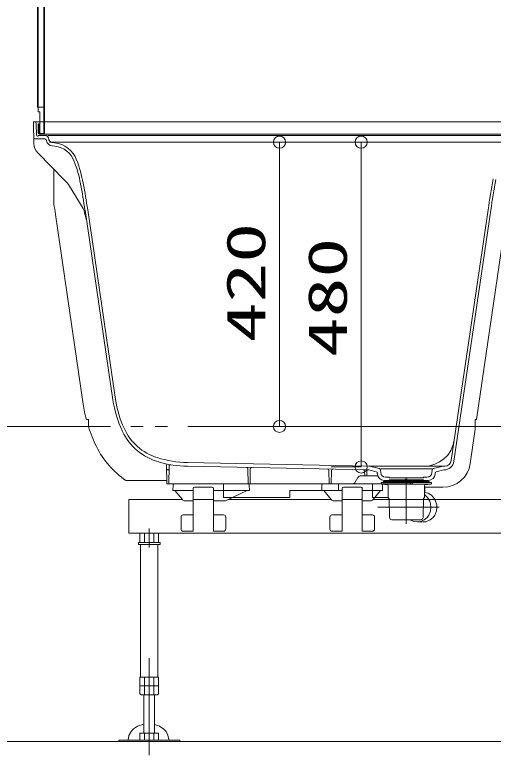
# Model space of a CAD drawing. Units: millimetres on the paper. Extents: x -305 to 305, y -152 to 152.
# Drawn here: x -249.38 to -225.81, y 14.89 to 51.37 of the extents above; entities that cross this region are included whole.
import ezdxf
from ezdxf.enums import TextEntityAlignment as Align

# ---------------------------------------------------------------- set-up
doc = ezdxf.new("R2010")
doc.units = ezdxf.units.MM
for name, pattern in [('DASHED2', [3, 2, -1]), ('LONG_CHAIN', [21, 18, -1, 1, -1]), ('LONG_DOUBLE_CHAIN', [21.8, 18, -1, 0.6, -0.6, 0.6, -1])]:
    doc.linetypes.add(name, pattern=pattern)
doc.layers.add('0-0_0', color=7, linetype='Continuous', lineweight=9)
doc.layers.add('0-1_VIEW0001', color=7, linetype='Continuous', lineweight=9)
doc.styles.add('ＭＳ ゴシック', font='')
doc.styles.get('ＭＳ ゴシック').set_extended_font_data('MS Gothic')

# ---------------------------------------------------------------- blocks, each defined once
blk = doc.blocks.new('_ORIGIN')
at = {"layer": '0-0_0'}
blk.add_line((0, 0), (-1, 0), dxfattribs=at)
blk.add_circle((0, 0), 0.5, dxfattribs=at)

msp = doc.modelspace()

# ---------------------------------------------------------------- linework, layer by layer
at = {"layer": '0-0_0'}
for p, q in [((-237.121, 45.091), (-236.336, 45.091)), ((-231.911, 45.091), (-232.314, 45.091)), ((-236.336, 31.691), (-236.336, 44.491)), ((-232.314, 29.691), (-232.314, 44.491)), ((-236.596, 31.091), (-236.336, 31.091)), ((-233.793, 29.091), (-232.314, 29.091))]:
    msp.add_line(p, q, dxfattribs=at)
at = {"layer": '0-1_VIEW0001'}
for p, q in [((-247.948, 97.358), (-247.948, 45.558)), ((-247.925, 97.358), (-247.925, 45.491)), ((-248.265, 53.225), (-248.265, 46.825)), ((-248.225, 53.225), (-248.225, 46.591)), ((-248.225, 46.825), (-248.265, 46.825)), ((-247.948, 46.825), (-248.225, 46.825)), ((-248.141, 46.591), (-248.225, 46.591)), ((-248.458, 46.091), (-222.875, 46.091)), ((-248.439, 44.99), (-248.458, 46.091)), ((-248.313, 45.441), (-248.323, 45.993)), ((-248.201, 45.991), (-248.201, 45.558)), ((-248.378, 45.258), (-247.903, 45.258)), ((-248.263, 45.391), (-248.241, 45.391)), ((-248.225, 45.408), (-248.215, 45.408)), ((-248.208, 45.425), (-247.886, 45.425)), ((-247.991, 45.491), (-248.158, 45.491)), ((-247.991, 45.515), (-248.141, 45.515)), ((-248.141, 45.491), (-221.258, 45.491)), ((-247.758, 45.425), (-221.369, 45.425)), ((-247.698, 45.201), (-247.725, 45.301)), ((-247.823, 45.153), (-247.838, 45.209)), ((-247.669, 45.091), (-221.562, 45.091)), ((-247.425, 45.063), (-247.557, 45.078)), ((-247.407, 44.893), (-247.541, 44.908)), ((-246.927, 43.228), (-248.248, 44.568)), ((-246.017, 41.824), (-246.691, 42.927)), ((-245.958, 41.683), (-245.853, 41.258)), ((-245.923, 41.739), (-244.547, 32.399)), ((-245.791, 41.758), (-244.415, 32.419)), ((-226.058, 41.758), (-227.877, 29.414)), ((-225.926, 41.739), (-227.749, 29.372)), ((-241.891, 28.258), (-241.908, 29.189)), ((-231.943, 29.128), (-240.874, 29.307)), ((-241.791, 28.258), (-241.776, 29.137)), ((-231.956, 28.945), (-240.877, 29.124)), ((-237.891, 28.258), (-237.904, 29)), ((-237.791, 28.258), (-237.779, 28.995)), ((-233.891, 28.258), (-233.903, 28.92)), ((-233.791, 28.258), (-233.78, 28.915)), ((-232.141, 28.658), (-232.145, 28.885)), ((-232.041, 28.658), (-232.038, 28.88)), ((-231.57, 28.853), (-231.941, 28.943)), ((-228.258, 29.128), (-231.925, 29.128)), ((-231.435, 29.009), (-231.907, 29.124)), ((-231.362, 28.991), (-228.82, 28.991)), ((-231.353, 28.812), (-231.359, 28.917)), ((-228.83, 28.812), (-228.824, 28.917)), ((-228.748, 29.009), (-228.276, 29.124)), ((-228.613, 28.853), (-228.241, 28.943)), ((-228.24, 29.128), (-228.2, 29.129)), ((-228.233, 28.945), (-228.227, 28.945)), ((-232.608, 28.341), (-232.473, 28.575)), ((-231.501, 28.658), (-232.329, 28.658)), ((-231.516, 28.741), (-231.519, 28.792)), ((-230.941, 28.591), (-231.12, 28.591)), ((-230.941, 28.591), (-230.941, 28.558)), ((-230.091, 28.558), (-230.941, 28.558)), ((-230.941, 28.458), (-230.941, 28.425)), ((-230.091, 28.458), (-230.941, 28.458)), ((-230.191, 28.558), (-230.091, 28.525)), ((-230.191, 28.458), (-230.091, 28.491)), ((-230.091, 28.558), (-229.241, 28.558)), ((-229.991, 28.558), (-230.091, 28.525)), ((-229.991, 28.458), (-230.091, 28.491)), ((-230.091, 28.458), (-229.241, 28.458)), ((-229.241, 28.591), (-229.063, 28.591)), ((-229.241, 28.591), (-229.241, 28.558)), ((-229.241, 28.458), (-229.241, 28.425)), ((-228.667, 28.741), (-228.664, 28.792)), ((-241.891, 28.258), (-229.791, 28.258)), ((-241.591, 27.925), (-241.587, 28.193)), ((-237.896, 28.258), (-241.52, 28.258)), ((-239.656, 28.091), (-240.525, 28.091)), ((-237.825, 27.925), (-237.829, 28.193)), ((-234.258, 27.925), (-234.253, 28.193)), ((-234.187, 28.258), (-231.329, 28.258)), ((-233.193, 28.091), (-232.324, 28.091)), ((-231.328, 28.272), (-231.328, 28.308)), ((-230.091, 28.325), (-231.311, 28.325)), ((-230.091, 28.241), (-231.308, 28.241)), ((-231.298, 28.239), (-231.022, 28.215)), ((-231.258, 27.925), (-231.263, 28.193)), ((-231.224, 28.351), (-231.224, 28.325)), ((-231.208, 28.368), (-230.091, 28.368)), ((-230.091, 28.425), (-231.183, 28.425)), ((-231.175, 28.425), (-230.091, 28.425)), ((-231.175, 28.368), (-231.175, 28.425)), ((-230.991, 27.59), (-230.991, 28.181)), ((-230.091, 28.425), (-229, 28.425)), ((-229.008, 28.425), (-230.091, 28.425)), ((-228.975, 28.368), (-230.091, 28.368)), ((-228.875, 28.241), (-230.091, 28.241)), ((-229.891, 28.258), (-229.894, 28.425)), ((-229.791, 28.258), (-229.789, 28.425)), ((-229.191, 28.181), (-229.191, 27.59)), ((-228.886, 28.239), (-229.161, 28.215)), ((-229.008, 28.368), (-229.008, 28.425)), ((-228.959, 28.351), (-228.959, 28.325)), ((-228.855, 28.308), (-228.855, 28.272)), ((-240.593, 27.925), (-241.591, 27.925)), ((-241.122, 27.484), (-241.491, 27.925)), ((-240.591, 28.025), (-240.591, 25.925)), ((-239.591, 28.033), (-239.591, 25.925)), ((-239.591, 27.925), (-237.991, 27.925)), ((-238.964, 27.44), (-237.925, 27.925)), ((-237.991, 27.925), (-237.825, 27.925)), ((-233.258, 27.925), (-234.258, 27.925)), ((-233.789, 27.484), (-234.158, 27.925)), ((-233.258, 28.033), (-233.258, 25.925)), ((-232.258, 28.025), (-232.258, 25.925)), ((-232.258, 27.925), (-231.258, 27.925)), ((-231.728, 27.484), (-231.358, 27.925)), ((-243.758, 27.491), (-243.758, 25.825)), ((-243.758, 27.491), (-241.128, 27.491)), ((-240.591, 27.425), (-240.994, 27.425)), ((-240.591, 27.491), (-239.591, 27.491)), ((-239.591, 27.425), (-239.034, 27.425)), ((-238.854, 27.491), (-233.794, 27.491)), ((-233.258, 27.425), (-233.661, 27.425)), ((-233.258, 27.491), (-232.258, 27.491)), ((-232.258, 27.425), (-231.855, 27.425)), ((-231.722, 27.491), (-223.253, 27.491)), ((-230.98, 27.565), (-230.946, 27.534)), ((-230.934, 27.51), (-230.918, 26.606)), ((-229.249, 27.51), (-229.264, 26.606)), ((-229.203, 27.565), (-229.237, 27.534)), ((-241.091, 26.725), (-240.591, 26.725)), ((-239.091, 26.725), (-239.591, 26.725)), ((-233.758, 26.725), (-233.258, 26.725)), ((-231.758, 26.725), (-232.258, 26.725)), ((-241.191, 26.625), (-241.191, 26.025)), ((-238.991, 26.625), (-238.991, 26.025)), ((-233.858, 26.625), (-233.858, 26.025)), ((-231.658, 26.625), (-231.658, 26.025)), ((-230.773, 26.491), (-230.802, 26.491)), ((-230.802, 26.491), (-229.381, 26.491)), ((-230.773, 26.491), (-230.091, 26.491)), ((-229.542, 26.38), (-229.246, 26.38)), ((-241.091, 25.925), (-240.591, 25.925)), ((-239.091, 25.925), (-239.591, 25.925)), ((-233.758, 25.925), (-233.258, 25.925)), ((-231.758, 25.925), (-232.258, 25.925)), ((-243.758, 25.825), (-222.525, 25.825)), ((-243.22, 25.825), (-243.22, 25.371)), ((-242.989, 25.825), (-242.989, 25.371)), ((-242.527, 25.825), (-242.527, 25.371)), ((-242.296, 25.825), (-242.296, 25.371)), ((-243.291, 25.371), (-242.225, 25.371)), ((-243.181, 25.271), (-243.181, 18.738)), ((-242.335, 25.271), (-242.335, 18.738)), ((-242.225, 25.371), (-242.225, 25.271)), ((-242.296, 18.738), (-243.22, 18.738)), ((-243.22, 18.738), (-243.22, 17.917)), ((-242.989, 18.738), (-242.989, 17.871)), ((-242.527, 18.738), (-242.527, 17.871)), ((-242.375, 18.638), (-242.365, 18.638)), ((-242.296, 18.738), (-242.296, 17.917)), ((-242.296, 18.305), (-243.22, 18.305)), ((-243.22, 17.917), (-243.141, 17.871)), ((-242.375, 17.871), (-242.296, 17.917)), ((-242.375, 17.871), (-243.141, 17.871)), ((-243.025, 15.968), (-243.025, 17.871)), ((-242.491, 17.871), (-242.491, 15.968)), ((-243.22, 15.968), (-242.296, 15.968)), ((-243.22, 15.635), (-243.22, 15.968)), ((-242.989, 15.635), (-242.989, 15.968)), ((-242.527, 15.635), (-242.527, 15.968)), ((-242.296, 15.635), (-242.296, 15.968)), ((-187.758, 15.558), (-255.758, 15.558)), ((-244.258, 15.635), (-244.258, 15.558)), ((-244.258, 15.635), (-241.258, 15.635)), ((-244.258, 15.558), (-241.258, 15.558)), ((-241.258, 15.635), (-241.258, 15.558))]:
    msp.add_line(p, q, dxfattribs=at)
at = {"layer": '0-1_VIEW0001', "color": 2}
for p, q in [((-247.458, 43.767), (-247.458, 42.058)), ((-225.134, 41.621), (-226.624, 31.425)), ((-246.011, 32.184), (-247.376, 41.524)), ((-226.691, 31.425), (-226.691, 30.961)), ((-226.691, 31.425), (-226.624, 31.425)), ((-226.691, 30.961), (-226.94, 29.26)), ((-243.905, 28.425), (-241.894, 28.425)), ((-233.425, 28.258), (-233.425, 27.925)), ((-231.758, 28.258), (-231.758, 27.591)), ((-229.175, 28.091), (-229.175, 27.832)), ((-229.175, 28.091), (-228.292, 28.091)), ((-235.825, 27.925), (-235.825, 27.591)), ((-235.825, 27.925), (-233.425, 27.925)), ((-231.758, 27.591), (-230.991, 27.591))]:
    msp.add_line(p, q, dxfattribs=at)
at = {"layer": '0-1_VIEW0001', "linetype": 'LONG_DOUBLE_CHAIN'}
msp.add_line((-284.464, 31.091), (-181.258, 31.091), dxfattribs=at)
at = {"layer": '0-1_VIEW0001', "linetype": 'DASHED2'}
msp.add_line((-241.812, 28.958), (-241.871, 28.958), dxfattribs=at)
at = {"layer": '0-1_VIEW0001', "linetype": 'LONG_CHAIN'}
for p, q in [((-230.091, 28.46), (-230.091, 26.294)), ((-228.469, 27.108), (-231.49, 27.108)), ((-242.758, 26.053), (-242.758, 25.124)), ((-242.758, 19.679), (-242.758, 14.891))]:
    msp.add_line(p, q, dxfattribs=at)
at = {"layer": '0-1_VIEW0001'}
for points in [[(-248.141, 46.591), (-248.141, 45.515), (-248.158, 45.515)], [(-248.201, 45.991), (-248.225, 45.991), (-248.225, 45.558)], [(-228.872, 28.325), (-228.959, 28.325), (-230.091, 28.325)], [(-229.191, 27.727), (-229.042, 27.587), (-228.936, 27.408), (-228.896, 27.278), (-228.877, 27.108), (-228.902, 26.911), (-228.982, 26.715), (-229.066, 26.6), (-229.207, 26.479), (-229.421, 26.392), (-229.542, 26.38), (-229.719, 26.406), (-229.896, 26.491)], [(-229.191, 27.834), (-229.02, 27.793), (-228.855, 27.697), (-228.76, 27.605), (-228.662, 27.455), (-228.591, 27.233), (-228.582, 27.108), (-228.606, 26.911), (-228.686, 26.715), (-228.77, 26.6), (-228.911, 26.479), (-229.125, 26.392), (-229.246, 26.38)], [(-243.291, 25.371), (-243.291, 25.271), (-242.225, 25.271)], [(-243.79, 15.635), (-243.79, 15.648), (-243.756, 15.856), (-243.645, 16.063), (-243.529, 16.187), (-243.331, 16.321), (-243.025, 16.425)], [(-242.491, 16.411), (-242.248, 16.32), (-242.038, 16.175), (-241.93, 16.056), (-241.834, 15.882), (-241.79, 15.648), (-241.79, 15.635)]]:
    msp.add_lwpolyline(points, dxfattribs=at)
at = {"layer": '0-1_VIEW0001', "color": 2}
for points in [[(-245.856, 31.425), (-245.758, 31.425), (-245.758, 31.087)], [(-239.091, 28.258), (-239.091, 27.591), (-235.825, 27.591)]]:
    msp.add_lwpolyline(points, dxfattribs=at)
at = {"layer": '0-1_VIEW0001'}
for centre, radius, start, end in [((-248.423, 45.991), 0.1, 1, 90), ((-248.378, 45.325), 0.0667, 181, 270), ((-248.263, 45.441), 0.05, 181, 270), ((-248.241, 45.408), 0.0167, 270, 0), ((-248.158, 45.558), 0.0667, 180, 270), ((-248.208, 45.408), 0.0167, 90, 180), ((-248.158, 45.558), 0.0433, 180, 270), ((-247.991, 45.558), 0.0667, 270, 360), ((-247.991, 45.558), 0.0433, 270, 0), ((-247.991, 45.558), 0.0667, 270, 0), ((-247.903, 45.191), 0.0667, 15, 90), ((-247.886, 45.258), 0.167, 15, 90), ((-247.773, 45.036), 0.667, 181, 224.5971), ((-247.501, 45.239), 0.333, 195, 263.262), ((-247.537, 45.244), 0.167, 195, 263.262), ((-247.581, 43.738), 1.333, 20.9352, 83.262), ((-247.544, 43.734), 1.167, 20.7487, 83.262), ((-252.562, 41.833), 6.533, 10.6637, 20.7487), ((-252.562, 41.833), 6.667, 10.6637, 20.9352), ((-248.113, 42.058), 1.667, 31.4252, 44.5971), ((-278.769, 36.898), 33.333, 8.3833, 10.6637), ((-176.592, 34.468), 50, 169.8495, 171.6167), ((-176.592, 34.468), 49.867, 169.8495, 171.6167), ((-278.769, 36.898), 33.2, 8.3833, 10.6637), ((-246.443, 41.563), 0.5, 13.9537, 31.4252), ((-239.139, 33.196), 5.467, 188.3833, 205.5027), ((-239.139, 33.196), 5.333, 188.3833, 204.3757), ((-241.516, 32.062), 2.833, 205.5027, 253.8), ((-241.568, 32.096), 2.667, 204.3757, 252.5237), ((-229.215, 30.628), 1.5, 270, 351.6168), ((-240.767, 34.639), 5.333, 252.5237, 268.8542), ((-240.767, 34.639), 5.517, 253.8, 268.8542), ((-241.974, 29.188), 0.0667, 1, 77.5105), ((-241.709, 29.136), 0.0667, 80.2812, 179), ((-228.243, 29.445), 0.5, 271.1458, 351.6168), ((-228.207, 29.462), 0.333, 271.1458, 351.6168), ((-237.971, 28.999), 0.0667, 1, 88.8542), ((-237.712, 28.994), 0.0667, 88.8542, 179), ((-233.97, 28.919), 0.0667, 1, 88.8542), ((-233.713, 28.914), 0.0667, 88.8542, 179), ((-232.212, 28.884), 0.0667, 1, 88.8542), ((-231.971, 28.879), 0.0667, 88.8542, 179), ((-231.957, 28.879), 0.0667, 76.3408, 88.8542), ((-231.946, 28.962), 0.167, 76.3408, 88.8542), ((-231.585, 28.788), 0.0667, 3, 76.3408), ((-231.458, 28.912), 0.1, 3, 76.3408), ((-228.725, 28.912), 0.1, 103.6592, 177), ((-228.597, 28.788), 0.0667, 103.6592, 177), ((-228.237, 28.962), 0.167, 91.1458, 103.6592), ((-228.226, 28.879), 0.0667, 91.1458, 103.6592), ((-232.329, 28.491), 0.167, 90, 150), ((-231.183, 28.758), 0.333, 183, 270), ((-231.12, 28.825), 0.233, 183, 270), ((-229.063, 28.825), 0.233, 270, 357), ((-229, 28.758), 0.333, 270, 357), ((-241.52, 28.191), 0.0667, 90, 179), ((-240.525, 28.025), 0.0667, 90, 179.5), ((-239.658, 28.025), 0.0667, 0.5, 90), ((-237.896, 28.191), 0.0667, 1, 90), ((-234.187, 28.191), 0.0667, 90, 179), ((-233.192, 28.025), 0.0667, 90, 179.5), ((-232.752, 28.425), 0.167, 270, 330), ((-232.324, 28.025), 0.0667, 0.5, 90), ((-231.329, 28.191), 0.0667, 1, 90), ((-231.311, 28.308), 0.0167, 90, 180), ((-231.295, 28.272), 0.0333, 180, 265), ((-231.208, 28.351), 0.0167, 90, 180), ((-231.025, 28.181), 0.0333, 0, 85), ((-229.158, 28.181), 0.0333, 95, 180), ((-228.975, 28.351), 0.0167, 0, 90), ((-228.889, 28.272), 0.0333, 275, 0), ((-228.872, 28.308), 0.0167, 0, 90), ((-240.994, 27.591), 0.167, 220, 270), ((-239.034, 27.591), 0.167, 270, 295), ((-233.661, 27.591), 0.167, 220, 270), ((-231.855, 27.591), 0.167, 270, 320), ((-230.958, 27.59), 0.0333, 180, 228.7246), ((-230.968, 27.509), 0.0333, 1, 48.7246), ((-229.215, 27.509), 0.0333, 131.2754, 179), ((-229.225, 27.59), 0.0333, 311.2754, 0), ((-241.091, 26.625), 0.1, 90, 180), ((-239.091, 26.625), 0.1, 0, 90), ((-233.758, 26.625), 0.1, 90, 180), ((-231.758, 26.625), 0.1, 0, 90), ((-230.802, 26.608), 0.117, 181, 270), ((-229.381, 26.608), 0.117, 270, 359), ((-241.091, 26.025), 0.1, 180, 270), ((-239.091, 26.025), 0.1, 270, 0), ((-233.758, 26.025), 0.1, 180, 270), ((-231.758, 26.025), 0.1, 270, 0)]:
    msp.add_arc(centre, radius, start, end, dxfattribs=at)
at = {"layer": '0-1_VIEW0001', "color": 2}
for centre, radius, start, end in [((-278.759, 36.938), 31.717, 8.3142, 9.2892), ((-239.134, 33.189), 6.95, 188.3142, 194.7047), ((-239.134, 33.189), 6.95, 197.6044, 206.44), ((-241.417, 32.053), 4.4, 206.44, 235.5599), ((-228.292, 29.458), 1.367, 270, 351.6858)]:
    msp.add_arc(centre, radius, start, end, dxfattribs=at)
at = {"layer": '0-1_VIEW0001', "linetype": 'DASHED2'}
for centre, start, end in [((-241.871, 28.991), 181, 270), ((-241.812, 28.991), 270, 359)]:
    msp.add_arc(centre, 0.0333, start, end, dxfattribs=at)

# ---------------------------------------------------------------- block references
at = {"layer": '0-0_0', "xscale": 0.6, "yscale": 0.6}
for p, rotation in [((-236.336, 45.091), 90), ((-232.314, 45.091), 90), ((-236.336, 31.091), 270), ((-232.314, 29.091), 270)]:
    msp.add_blockref('_ORIGIN', p, dxfattribs=dict(at, rotation=rotation))

# ---------------------------------------------------------------- texts
at = {"layer": '0-0_0', "style": 'ＭＳ ゴシック', "width": 1.5}
for s, p in [('420', (-236.466, 35.235)), ('480', (-232.444, 34.502))]:
    msp.add_text(s, height=1.921, rotation=90, dxfattribs=at).set_placement(p, align=Align.BOTTOM_LEFT)

doc.saveas('drawing.dxf')
